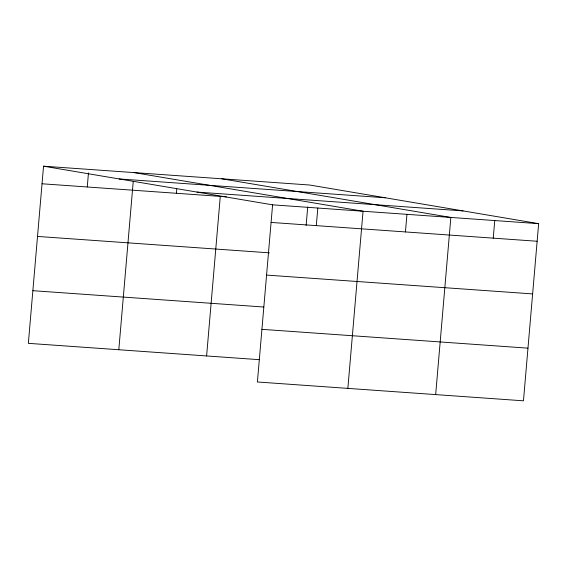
<?xml version="1.0" encoding="UTF-8"?>
<svg xmlns="http://www.w3.org/2000/svg" width="567" height="567" viewBox="0 0 567 567"><rect width="100%" height="100%" fill="white"/><g stroke="black" fill="none" stroke-linecap="round" stroke-linejoin="round"><path stroke-width="0.85" d="M43.539 166.188L272.592 204.836L257.404 381.988L523.461 400.812L538.65 223.66L309.596 185.012L43.539 166.188L28.35 343.34L259.289 359.676M87.261 186.982L88.466 172.907M118.808 349.74L133.245 181.383M176.387 193.29L176.769 188.889M206.608 355.956L220.287 196.395M306.13 225.425L307.711 206.99M316.308 225.631L317.818 208.032M347.862 388.388L363.05 211.236L133.996 172.588M405.44 231.938L406.95 214.34M435.662 394.604L450.85 217.445L221.796 178.796M493.24 238.147L494.75 220.556M119.127 178.938L385.184 197.763M197.004 192.078L463.062 210.903M42.029 183.779L226.439 196.827M272.592 204.836L538.65 223.66M271.083 222.427L537.14 241.251M37.514 236.432L269.332 252.839M266.568 275.087L532.626 293.912M32.865 290.687L263.804 307.023M261.919 329.335L527.976 348.159"/></g></svg>
